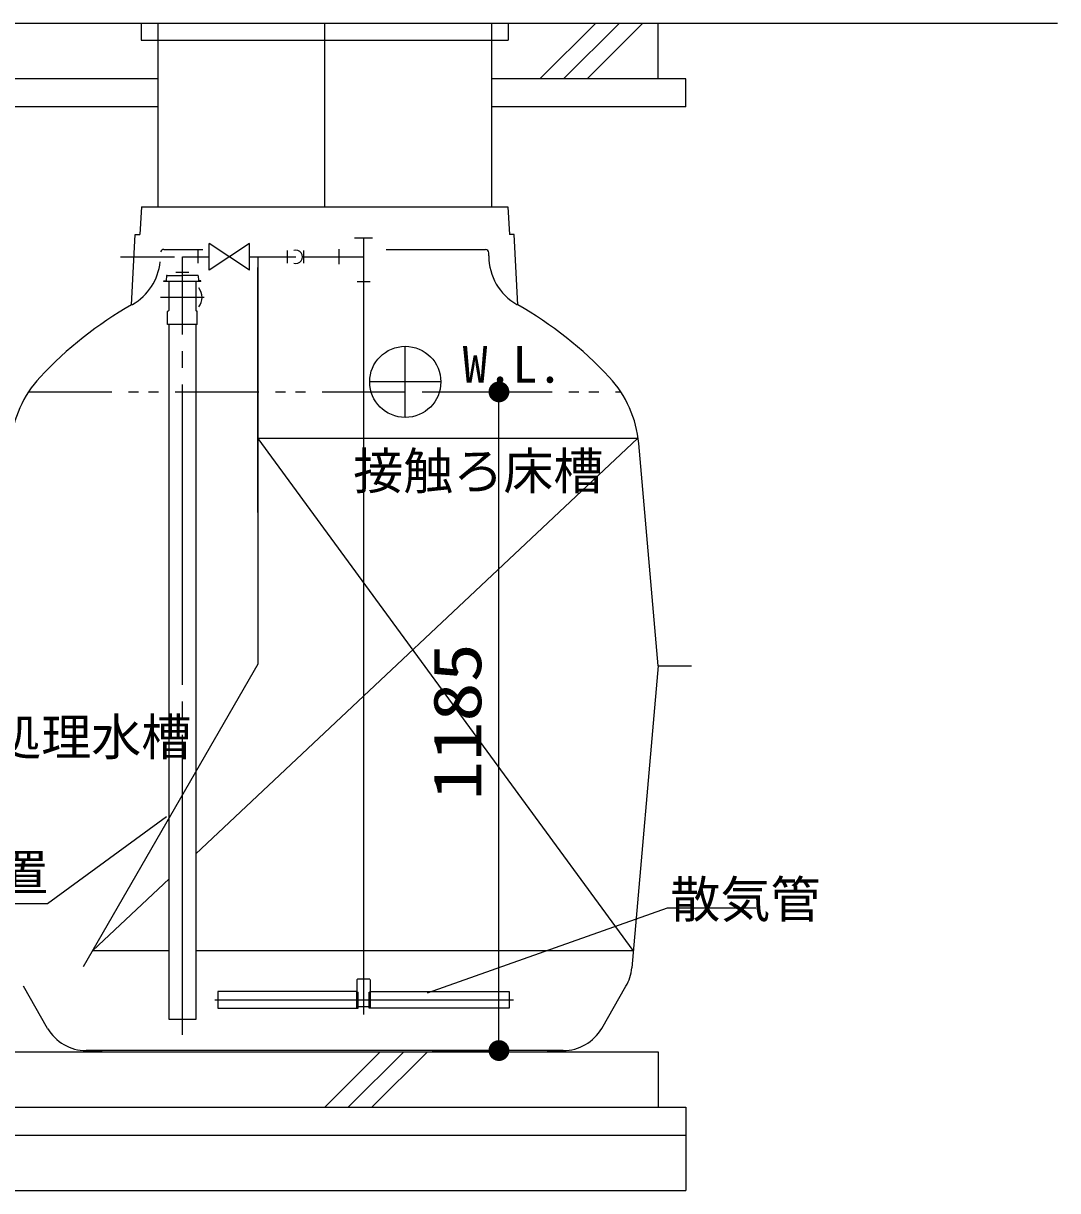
# Model space of a CAD drawing. Units: millimetres, scale not verified. Extents: x -8093 to 8093, y -5792 to 5792.
# Drawn here: x -831 to 1030, y -3411 to -1311 of the extents above; entities that cross this region are included whole.
import ezdxf
from ezdxf.enums import TextEntityAlignment as Align

# ---------------------------------------------------------------- set-up
doc = ezdxf.new("R2010")
doc.units = ezdxf.units.MM
doc.header["$LTSCALE"] = 30
doc.linetypes.add('DOUBLE_CHAIN1', pattern=[8.8, 5, -1, 0.6, -0.6, 0.6, -1])
doc.linetypes.add('LONG_CHAIN', pattern=[21, 18, -1, 1, -1])
for name, color, linetype, lineweight in [('0-1_00クル-フ-0躯体', 3, 'Continuous', 25), ('0-2_00クル-フ-1機器', 2, 'Continuous', 25), ('0-3_00クル-フ-6寸法', 132, 'Continuous', 25)]:
    doc.layers.add(name, color=color, linetype=linetype, lineweight=lineweight)
doc.styles.add('ＭＳ ゴシック', font='')
doc.styles.get('ＭＳ ゴシック').set_extended_font_data('MS Gothic')

msp = doc.modelspace()

# ---------------------------------------------------------------- linework, layer by layer
at = {"layer": '0-1_00クル-フ-0躯体', "linetype": 'LONG_CHAIN'}
for p, q in [((-288.78, -1640.82), (-288.78, -1310.82)), ((-544.78, -3130.6), (-544.78, -1764.25)), ((-505.28, -1803.82), (-584.28, -1803.82)), ((-143.78, -2019.82), (-143.78, -1891.82)), ((-79.78, -1955.82), (-207.78, -1955.82)), ((-218.78, -3030.32), (-218.78, -3094.14)), ((-486.46, -3067.82), (50.77, -3067.82))]:
    msp.add_line(p, q, dxfattribs=at)
at = {"layer": '0-1_00クル-フ-0躯体'}
for p, q in [((-618.58, -1640.82), (-621.2, -1690.82)), ((-234.9, -1696.63), (-202.66, -1696.63)), ((-218.78, -1696.63), (-218.78, -3030.32)), ((-578.09, -1717.52), (-507.98, -1717.52)), ((-516.8, -1719.18), (-516.8, -1742.47)), ((-496.51, -1754.81), (-496.51, -1706.84)), ((-424.05, -1706.84), (-496.51, -1754.81)), ((-424.05, -1754.81), (-496.51, -1706.84)), ((-424.05, -1754.81), (-424.05, -1706.84)), ((-355.58, -1742.32), (-355.58, -1719.33)), ((-325.98, -1742.32), (-325.98, -1719.33)), ((-263.2, -1717.33), (-263.2, -1744.31)), ((-263.2, -1717.33), (-263.2, -1744.31)), ((-263.2, -1719.18), (-263.2, -1742.47)), ((-178.38, -1717.52), (0.53, -1717.52)), ((-656.21, -1730.82), (-558.74, -1730.82)), ((-544.78, -1764.25), (-544.78, -1730.82)), ((-544.78, -1730.82), (-496.51, -1730.82)), ((-460.28, -1730.82), (-460.08, -1730.82)), ((-460.28, -1730.82), (-460.08, -1730.82)), ((-460.28, -1730.82), (-460.08, -1730.82)), ((-460.28, -1730.82), (-460.08, -1730.82)), ((-424.05, -1730.82), (-340.78, -1730.82)), ((-408.78, -1732.92), (-408.78, -2463.88)), ((-328.79, -1730.82), (-218.78, -1730.82)), ((6.53, -1729.31), (6.53, -1723.26)), ((-533.14, -1758.81), (-556.42, -1758.81)), ((-408.78, -2190.73), (-408.78, -1749.82)), ((-578.28, -1773.75), (-574.26, -1773.75)), ((-578.28, -1775.25), (-578.28, -1773.75)), ((-511.28, -1775.25), (-578.28, -1775.25)), ((-573.33, -1765.2), (-573.76, -1773.28)), ((-572.33, -1764.25), (-544.78, -1764.25)), ((-569.28, -1775.25), (-569.28, -1827.25)), ((-517.23, -1764.25), (-544.78, -1764.25)), ((-520.28, -1775.25), (-520.28, -1827.25)), ((-516.23, -1765.2), (-515.81, -1773.28)), ((-511.28, -1773.75), (-515.31, -1773.75)), ((-511.28, -1775.25), (-511.28, -1773.75)), ((-230.42, -1775.24), (-207.14, -1775.24)), ((-570.43, -1828.25), (-570.28, -1828.25)), ((-519.13, -1828.25), (-519.28, -1828.25)), ((-518.13, -1852.75), (-518.13, -1829.25)), ((-518.13, -1852.75), (-544.78, -1852.75)), ((-408.78, -1960.82), (-408.78, -1999.32)), ((-520.78, -2804.74), (274.27, -2057.82)), ((274.27, -2057.82), (-408.78, -2057.82)), ((-408.78, -2057.82), (265.42, -2978.82)), ((311.22, -2466.82), (276.19, -2066.45)), ((-408.78, -2463.88), (-723.01, -3008.14)), ((311.22, -2466.82), (263.69, -3010.07)), ((311.22, -2466.82), (371.22, -2466.82)), ((-706.08, -2978.82), (-568.78, -2849.83)), ((-787.57, -2894.78), (-795.57, -2894.78)), ((-706.08, -2978.82), (-568.78, -2978.82)), ((-520.78, -2978.82), (265.42, -2978.82)), ((163.15, -2978.82), (258, -2978.82)), ((-787.12, -3118.82), (-830.84, -3043.1)), ((-229.78, -3030.32), (-230.78, -3031.32)), ((-207.78, -3030.32), (-229.78, -3030.32)), ((-207.78, -3030.32), (-206.78, -3031.32)), ((209.56, -3118.82), (253.28, -3043.1)), ((-228.78, -3080.32), (-228.78, -3053.93)), ((-208.78, -3080.32), (-208.78, -3053.93)), ((140.23, -3158.82), (-717.88, -3158.82)), ((-717.84, -3158.82), (-688.78, -3158.82)), ((111.22, -3158.82), (140.28, -3158.82))]:
    msp.add_line(p, q, dxfattribs=at)
at = {"layer": '0-1_00クル-フ-0躯体', "linetype": 'DOUBLE_CHAIN1'}
msp.add_line((-821.51, -1973.82), (243.94, -1973.82), dxfattribs=at)
at = {"layer": '0-1_00クル-フ-0躯体', "color": 4}
for p, q in [((-573.17, -2738.6), (-787.57, -2894.78)), ((-795.57, -2894.78), (-1422.33, -2894.78)), ((335.74, -2902.06), (487.22, -2902.06))]:
    msp.add_line(p, q, dxfattribs=at)
at = {"layer": '0-1_00クル-フ-0躯体'}
for points in [[(-618.58, -1640.82), (41.01, -1640.82), (43.64, -1690.82)], [(-636.06, -1817.04), (-629.44, -1690.82), (-621.2, -1690.82)], [(58.49, -1817.04), (51.88, -1690.82), (43.64, -1690.82)], [(-544.78, -1852.75), (-571.43, -1852.75), (-571.43, -1829.25)], [(-520.78, -1852.75), (-520.78, -3102.75), (-568.78, -3102.75), (-568.78, -1852.75)], [(-230.78, -3031.32), (-230.78, -3082.82), (-228.78, -3082.82), (-228.78, -3079.82), (-208.78, -3079.82)], [(-206.78, -3031.32), (-206.78, -3082.82), (-208.78, -3082.82), (-208.78, -3079.82)]]:
    msp.add_lwpolyline(points, dxfattribs=at)
at = {"layer": '0-1_00クル-フ-0躯体', "color": 4}
msp.add_lwpolyline([(-104.07, -3054.99), (327.74, -2902.06), (335.74, -2902.06)], dxfattribs=at)
at = {"layer": '0-1_00クル-フ-0躯体'}
for points in [[(-230.78, -3052.82), (-480.78, -3052.82), (-480.78, -3082.82), (-230.78, -3082.82)], [(-206.78, -3052.82), (43.22, -3052.82), (43.22, -3082.82), (-206.78, -3082.82)]]:
    msp.add_lwpolyline(points, close=True, dxfattribs=at)
msp.add_circle((-143.78, -1955.82), 64, dxfattribs=at)
for centre, radius, start, end in [((-578.09, -1723.52), 6, 90, 163.54078), ((-340.78, -1730.82), 11.99, 253.40184, 106.59816), ((0.53, -1723.52), 6, 0.59909, 90), ((-684.09, -1729.77), 100, 299.62899, 354.23307), ((106.53, -1729.77), 100, 179.738, 240.37041), ((-574.26, -1773.25), 0.5, 270, 357), ((-572.33, -1765.25), 1, 90, 177), ((-517.23, -1765.25), 1, 3, 90), ((-515.31, -1773.25), 0.5, 183, 270), ((-536.78, -1803.82), 27.5, 321.42735, 38.57265), ((-288.78, -2424.82), 700, 119.74283, 137.00948), ((-288.78, -2424.82), 699.6, 119.62808, 119.7639), ((-288.78, -2424.82), 699.6, 60.23845, 60.37192), ((-288.78, -2424.82), 700, 42.99052, 60.25717), ((-570.43, -1829.25), 1, 90, 180), ((-570.28, -1827.25), 1, 270, 360), ((-519.28, -1827.25), 1, 180, 270), ((-519.13, -1829.25), 1, 0, 90), ((-654.51, -2083.88), 200, 137.00948, 175), ((76.95, -2083.88), 200, 5, 42.99052), ((184, -3003.1), 80, 330, 355), ((-229.2, -3051.93), 1.81, 209.466, 260.08895), ((-227.72, -3048.86), 5.17, 249.70712, 258.16383), ((-211.24, -3044.01), 10.22, 283.92455, 288.2045), ((-208.36, -3051.93), 1.81, 279.91105, 330.534), ((-717.84, -3078.82), 80, 210, 270), ((140.28, -3078.82), 80, 270, 330)]:
    msp.add_arc(centre, radius, start, end, dxfattribs=at)
at = {"layer": '0-2_00クル-フ-1機器'}
for p, q in [((1029.82, -1310.82), (-1776.6, -1310.82)), ((-618.78, -1310.82), (-618.78, -1340.82)), ((-588.78, -1310.82), (-588.78, -1640.82)), ((11.22, -1310.82), (11.22, -1640.82)), ((41.22, -1310.82), (41.22, -1340.82)), ((98.38, -1410.82), (198.38, -1310.82)), ((140.81, -1410.82), (240.81, -1310.82)), ((183.24, -1410.82), (283.24, -1310.82)), ((311.22, -1410.82), (311.22, -1310.82)), ((-618.78, -1340.82), (41.22, -1340.82)), ((-588.78, -1410.82), (-938.78, -1410.82)), ((361.22, -1410.82), (11.22, -1410.82)), ((361.22, -1460.82), (361.22, -1410.82)), ((-588.78, -1460.82), (-938.78, -1460.82)), ((361.22, -1460.82), (11.22, -1460.82)), ((-888.78, -3160.82), (311.22, -3160.82)), ((-288.78, -3260.82), (-188.78, -3160.82)), ((-246.35, -3260.82), (-146.35, -3160.82)), ((-203.93, -3260.82), (-103.93, -3160.82)), ((311.22, -3160.82), (311.22, -3260.82)), ((-938.78, -3260.82), (361.22, -3260.82)), ((361.22, -3260.82), (361.22, -3360.82)), ((-938.78, -3310.82), (361.22, -3310.82)), ((361.22, -3310.82), (361.22, -3410.82))]:
    msp.add_line(p, q, dxfattribs=at)
msp.add_lwpolyline([(-938.78, -3310.82), (-938.78, -3410.82), (361.22, -3410.82)], dxfattribs=at)
at = {"layer": '0-3_00クル-フ-6寸法', "color": 4}
for p, q in [((-95.28, -1973.82), (24.72, -1973.82)), ((24.72, -3158.83), (24.72, -1973.82)), ((-95.28, -3158.83), (24.72, -3158.83))]:
    msp.add_line(p, q, dxfattribs=at)
at = {"layer": '0-3_00クル-フ-6寸法'}
for points in [[(24.72, -1973.82), (6.01, -1972.64), (6.3, -1970.31)], [(24.72, -1973.82), (6.01, -1975), (6.01, -1972.64)], [(24.72, -1973.82), (6.3, -1977.34), (6.01, -1975)], [(24.72, -1973.82), (6.3, -1970.31), (6.89, -1968.03)], [(24.72, -1973.82), (6.89, -1979.62), (6.3, -1977.34)], [(24.72, -1973.82), (6.89, -1968.03), (7.76, -1965.84)], [(24.72, -1973.82), (7.76, -1981.81), (6.89, -1979.62)], [(24.72, -1973.82), (7.76, -1965.84), (8.89, -1963.78)], [(24.72, -1973.82), (8.89, -1983.87), (7.76, -1981.81)], [(24.72, -1973.82), (8.89, -1963.78), (10.27, -1961.87)], [(24.72, -1973.82), (10.27, -1985.77), (8.89, -1983.87)], [(24.72, -1973.82), (10.27, -1961.87), (11.89, -1960.15)], [(24.72, -1973.82), (11.89, -1987.49), (10.27, -1985.77)], [(24.72, -1973.82), (11.89, -1960.15), (13.7, -1958.65)], [(24.72, -1973.82), (13.7, -1988.99), (11.89, -1987.49)], [(24.72, -1973.82), (13.7, -1958.65), (15.69, -1957.39)], [(24.72, -1973.82), (15.69, -1990.25), (13.7, -1988.99)], [(24.72, -1973.82), (15.69, -1957.39), (17.82, -1956.39)], [(24.72, -1973.82), (17.82, -1991.26), (15.69, -1990.25)], [(24.72, -1973.82), (17.82, -1956.39), (20.06, -1955.66)], [(24.72, -1973.82), (20.06, -1991.98), (17.82, -1991.26)], [(24.72, -1973.82), (20.06, -1955.66), (22.37, -1955.22)], [(24.72, -1973.82), (22.37, -1992.42), (20.06, -1991.98)], [(24.72, -1973.82), (22.37, -1955.22), (24.72, -1955.07)], [(24.72, -1973.82), (24.72, -1992.57), (22.37, -1992.42)], [(24.72, -1973.82), (24.72, -1955.07), (27.07, -1955.22)], [(24.72, -1973.82), (27.07, -1955.22), (29.38, -1955.66)], [(24.72, -1973.82), (29.38, -1955.66), (31.62, -1956.39)], [(24.72, -1973.82), (31.62, -1956.39), (33.75, -1957.39)], [(24.72, -1973.82), (33.75, -1957.39), (35.74, -1958.65)], [(24.72, -1973.82), (35.74, -1958.65), (37.56, -1960.15)], [(24.72, -1973.82), (37.56, -1960.15), (39.17, -1961.87)], [(24.72, -1973.82), (39.17, -1961.87), (40.55, -1963.78)], [(24.72, -1973.82), (40.55, -1963.78), (41.69, -1965.84)], [(24.72, -1973.82), (41.69, -1965.84), (42.55, -1968.03)], [(24.72, -1973.82), (42.55, -1968.03), (43.14, -1970.31)], [(24.72, -1973.82), (43.14, -1970.31), (43.43, -1972.64)], [(24.72, -1973.82), (43.43, -1972.64), (43.43, -1975)], [(24.72, -1973.82), (27.07, -1992.42), (24.72, -1992.57)], [(24.72, -1973.82), (29.38, -1991.98), (27.07, -1992.42)], [(24.72, -1973.82), (31.62, -1991.26), (29.38, -1991.98)], [(24.72, -1973.82), (33.75, -1990.25), (31.62, -1991.26)], [(24.72, -1973.82), (35.74, -1988.99), (33.75, -1990.25)], [(24.72, -1973.82), (37.56, -1987.49), (35.74, -1988.99)], [(24.72, -1973.82), (39.17, -1985.77), (37.56, -1987.49)], [(24.72, -1973.82), (40.55, -1983.87), (39.17, -1985.77)], [(24.72, -1973.82), (41.69, -1981.81), (40.55, -1983.87)], [(24.72, -1973.82), (42.55, -1979.62), (41.69, -1981.81)], [(24.72, -1973.82), (43.14, -1977.34), (42.55, -1979.62)], [(24.72, -1973.82), (43.43, -1975), (43.14, -1977.34)], [(24.72, -3158.83), (7.76, -3150.84), (8.89, -3148.78)], [(24.72, -3158.83), (8.89, -3148.78), (10.27, -3146.87)], [(24.72, -3158.83), (10.27, -3146.87), (11.89, -3145.16)], [(24.72, -3158.83), (11.89, -3145.16), (13.7, -3143.66)], [(24.72, -3158.83), (13.7, -3143.66), (15.69, -3142.39)], [(24.72, -3158.83), (15.69, -3142.39), (17.82, -3141.39)], [(24.72, -3158.83), (17.82, -3141.39), (20.06, -3140.66)], [(24.72, -3158.83), (20.06, -3140.66), (22.37, -3140.22)], [(24.72, -3158.83), (22.37, -3140.22), (24.72, -3140.08)], [(24.72, -3158.83), (24.72, -3140.08), (27.07, -3140.22)], [(24.72, -3158.83), (27.07, -3140.22), (29.38, -3140.66)], [(24.72, -3158.83), (29.38, -3140.66), (31.62, -3141.39)], [(24.72, -3158.83), (31.62, -3141.39), (33.75, -3142.39)], [(24.72, -3158.83), (33.75, -3142.39), (35.74, -3143.66)], [(24.72, -3158.83), (35.74, -3143.66), (37.56, -3145.16)], [(24.72, -3158.83), (37.56, -3145.16), (39.17, -3146.87)], [(24.72, -3158.83), (39.17, -3146.87), (40.55, -3148.78)], [(24.72, -3158.83), (40.55, -3148.78), (41.69, -3150.84)], [(24.72, -3158.83), (6.01, -3157.65), (6.3, -3155.31)], [(24.72, -3158.83), (6.01, -3160), (6.01, -3157.65)], [(24.72, -3158.83), (6.3, -3162.34), (6.01, -3160)], [(24.72, -3158.83), (6.3, -3155.31), (6.89, -3153.03)], [(24.72, -3158.83), (6.89, -3164.62), (6.3, -3162.34)], [(24.72, -3158.83), (6.89, -3153.03), (7.76, -3150.84)], [(24.72, -3158.83), (7.76, -3166.81), (6.89, -3164.62)], [(24.72, -3158.83), (8.89, -3168.87), (7.76, -3166.81)], [(24.72, -3158.83), (10.27, -3170.78), (8.89, -3168.87)], [(24.72, -3158.83), (11.89, -3172.49), (10.27, -3170.78)], [(24.72, -3158.83), (13.7, -3173.99), (11.89, -3172.49)], [(24.72, -3158.83), (15.69, -3175.26), (13.7, -3173.99)], [(24.72, -3158.83), (17.82, -3176.26), (15.69, -3175.26)], [(24.72, -3158.83), (20.06, -3176.99), (17.82, -3176.26)], [(24.72, -3158.83), (22.37, -3177.43), (20.06, -3176.99)], [(24.72, -3158.83), (24.72, -3177.58), (22.37, -3177.43)], [(24.72, -3158.83), (41.69, -3150.84), (42.55, -3153.03)], [(24.72, -3158.83), (42.55, -3153.03), (43.14, -3155.31)], [(24.72, -3158.83), (43.14, -3155.31), (43.43, -3157.65)], [(24.72, -3158.83), (43.43, -3157.65), (43.43, -3160)], [(24.72, -3158.83), (27.07, -3177.43), (24.72, -3177.58)], [(24.72, -3158.83), (29.38, -3176.99), (27.07, -3177.43)], [(24.72, -3158.83), (31.62, -3176.26), (29.38, -3176.99)], [(24.72, -3158.83), (33.75, -3175.26), (31.62, -3176.26)], [(24.72, -3158.83), (35.74, -3173.99), (33.75, -3175.26)], [(24.72, -3158.83), (37.56, -3172.49), (35.74, -3173.99)], [(24.72, -3158.83), (39.17, -3170.78), (37.56, -3172.49)], [(24.72, -3158.83), (40.55, -3168.87), (39.17, -3170.78)], [(24.72, -3158.83), (41.69, -3166.81), (40.55, -3168.87)], [(24.72, -3158.83), (42.55, -3164.62), (41.69, -3166.81)], [(24.72, -3158.83), (43.14, -3162.34), (42.55, -3164.62)], [(24.72, -3158.83), (43.43, -3160), (43.14, -3162.34)]]:
    msp.add_solid(points, dxfattribs=at)

# ---------------------------------------------------------------- texts
at = {"layer": '0-1_00クル-フ-0躯体', "color": 4, "style": 'ＭＳ ゴシック'}
for s, p in [('W.L.', (-40.6, -1977.05)), ('接触ろ床槽', (-237.36, -2168.79)), ('処理水槽', (-888.62, -2647.43)), ('循環水移送装置', (-1416.59, -2891.55)), ('散気管', (333.21, -2939.5))]:
    msp.add_text(s, height=65.98, dxfattribs=at).set_placement(p, align=Align.BOTTOM_LEFT)
at = {"layer": '0-3_00クル-フ-6寸法', "color": 3, "style": 'ＭＳ ゴシック', "width": 1.2}
msp.add_text('1185', height=86.66, rotation=90, dxfattribs=at).set_placement((18.87, -2708.61), align=Align.BOTTOM_LEFT)

doc.saveas('drawing.dxf')
